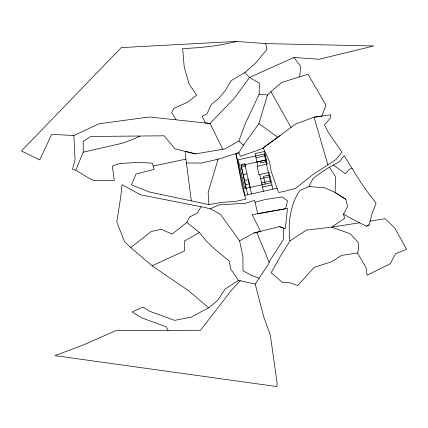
<?xml version="1.0" encoding="UTF-8"?>
<svg xmlns="http://www.w3.org/2000/svg" width="428" height="428" viewBox="0 0 428 428"><rect width="100%" height="100%" fill="white"/><g stroke="black" fill="none" stroke-linecap="round" stroke-linejoin="round"><path stroke-width="0.64" d="M327.885 164.828L314.034 117.192L330.753 114.779L330.582 117.754L324.483 124.971L328.479 132.637L342.02 152.175L335.943 159.548L311.809 175.368L295.657 188.368L283.593 191.546L278.558 192.461L271.224 171.494L269.56 161.832L263.209 147.895L295.711 123.97L314.034 117.192L321.819 116.095L325.949 105.154L308.021 74.258L281.763 82.427L270.908 91.624L267.511 94.979L258.887 123.617L243.393 145.258L238.787 152.737L235.956 153.631L242.205 186.747L245.774 199.148L235.887 201.331L221.527 202.465L208.918 204.6L149.784 192.097L131.466 184.907L135.997 174.025L154.139 169.381L152.422 163.121L137.57 162.447L119.573 163.496L112.35 166.118L114.265 180.488L93.668 180.423L89.805 178.717L75.799 170.178L83.214 152.17L83.225 141.422L90.699 136.468L164.234 135.799L174.897 148.789L195.5 153.914L224.834 148.917L238.856 141.031L245.346 123.521L259.165 94.294L259.331 83.187L249.535 77.468L244.896 72.546L231.04 80.705L225.379 90.447L219.088 98.028L211.213 104.609L207.072 113.789L202.251 116.239L205.333 122.959L210.041 123.483L234.892 97.563L249.535 77.468L293.934 57.48L319.079 59.262L373.783 45.957L265.697 43.619L236.695 41.425L121.258 47.599L21.4 150.988L39.734 159.917L51.67 134.365L73.905 135.521L99.114 123.756L149.367 116.983L210.041 123.483L222.822 149.308M299.67 76.617L300.836 66.763L293.934 57.48M308.946 186.506L324.788 187.806L335.103 192.456L345.792 199.32L347.616 206.44L343.486 214.118L353.036 219.489L366.529 226.273L369.171 224.818L371.98 213.856L376.078 203.198L365.71 189.513L359.595 180.557L344.133 155.589L339.5 161.816C330.17 166.513 321.219 172.002 313.039 178.508L308.946 186.506L299.819 190.524C289.975 205.13 287.862 223.764 289.959 240.932L280.49 256.008L271.042 272.968L273.685 274.642L282.389 282.608L289.686 282.764L297.76 285.513L314.147 267.356L331.796 261.642L341.608 255.356L357.578 253.012L358.75 248.165L358.118 242.173L350.206 233.79L331.673 227.129L306.202 230.168L289.959 240.932M263.37 148.254L240.402 156.327L238.787 152.737L218.103 159.205L208.169 192.188L208.918 204.6M201.139 206.729L140.331 194.735L122.06 184.709L120.589 197.848L116.796 222.02L124.575 241.702L130.775 247.582L151.148 231.532L161.228 229.301L172.131 234.095L186.838 222.416L189.583 217.023L197.426 212.984L201.139 206.729L210.357 208.746L220.484 214.364L239.578 240.82L242.906 256.42L242.997 270.747L251.498 275.348L259.138 278.221L269.335 262.813L256.8 232.302L253.981 233.041L239.578 240.82M269.025 262.064L283.406 239.455L283.432 228.108L279.425 226.578L253.981 233.041M240.311 280.752L231.42 290.238L200.507 330.245L115.646 330.716L83.84 344.759L55.019 355.652L276.798 386.575L277.194 383.809L270.352 335.151L263.814 317.068L255.179 284.128L259.138 278.221M244.896 72.546L255.612 63.039L266.97 49.439L265.697 43.619M168.07 330.421L166.112 326.778L141.534 317.79L132.193 311.959L142.947 307.085L149.581 311.22L174.587 320.369L191.204 317.127L208.602 307.828L217.499 300.702L225.037 289.114L238.535 280.345L255.179 284.128M262.15 148.682L280.137 135.601M238.535 280.345L230.724 269.105L229.242 261.032L214.808 249.192L206.05 240.707L199.437 232.511L184.361 241.05L184.741 250.771L152.127 265.825L130.775 247.582M366.529 226.273L369.171 224.818M140.036 136.115L132.594 139.475L122.253 143.268L83.214 152.17M210.357 208.746L219.056 204.9L245.517 203.23L254.596 200.411L257.763 213.733L285.604 208.73L287.434 201.315L287.413 200.78L282.218 196.896L264.905 199.614L255.035 202.241M236.695 41.425C219.066 45.914 200.844 47.888 182.676 48.53L184.174 66.698L188.978 83.899L196.682 95.225L187.346 102.378L174.03 108.236L171.628 112.618L176.042 119.712M256.8 232.302L260.529 231.318L252.167 214.733L287.482 208.393L285.289 228.814L279.425 226.578M218.103 159.205L201.294 163.073L186.415 162.961M255.998 157.755L265.381 155.674M256.934 161.945L266.318 159.863M265.585 160.109L241.125 165.534L246.036 188.331M241.478 167.177L245.463 166.294L245.094 164.652M265.949 161.752L260.481 162.966L260.117 161.319M243.216 174.656L246.972 173.827M244.372 180.605L248.454 179.701L250.177 187.411M268.945 175.154L263.471 176.368L265.194 184.083M260.668 178.701L270.057 176.62M245.458 184.709L249.214 183.88M261.604 182.89L270.994 180.803M262.541 187.079L271.93 184.992M277.082 188.245L244.96 195.371L235.956 153.631M153.192 166.037L185.923 159.163L185.099 151.319L195.5 153.914M352.217 168.643L349.451 169.076L345.433 173.8L333.369 164.978M370.017 221.11L385.189 218.735L394.76 228.028L406.6 249.289L395.606 253.686L390.293 263.723L367.085 275.263L366.224 268.04L357.578 253.012M359.862 222.753L331.673 227.129L344.706 218.232L343.486 214.118M259.165 94.294L267.511 94.979M75.799 170.178L72.498 169.301L75.039 159.767L73.905 135.521M345.792 199.32L335.103 192.456L335.536 176.63L329.448 167.359M152.127 265.825L188.887 290.922L208.602 307.828M258.887 123.617L277.777 137.308M186.838 222.416L199.437 232.511M238.856 141.031L243.393 145.258M270.908 91.624L291.077 127.432M272.861 189.181L269.121 172.431L258.983 174.678L257.116 166.299L267.254 164.052L264.451 151.485L255.061 153.566L257.865 166.134M259.737 174.512L263.477 191.263M251.461 193.932L244.725 163.774L240.969 164.603L247.705 194.761M185.923 159.163L191.332 200.657M264.231 154.037L238.273 159.794L244.704 188.625L270.662 182.868L264.231 154.037"/></g></svg>
